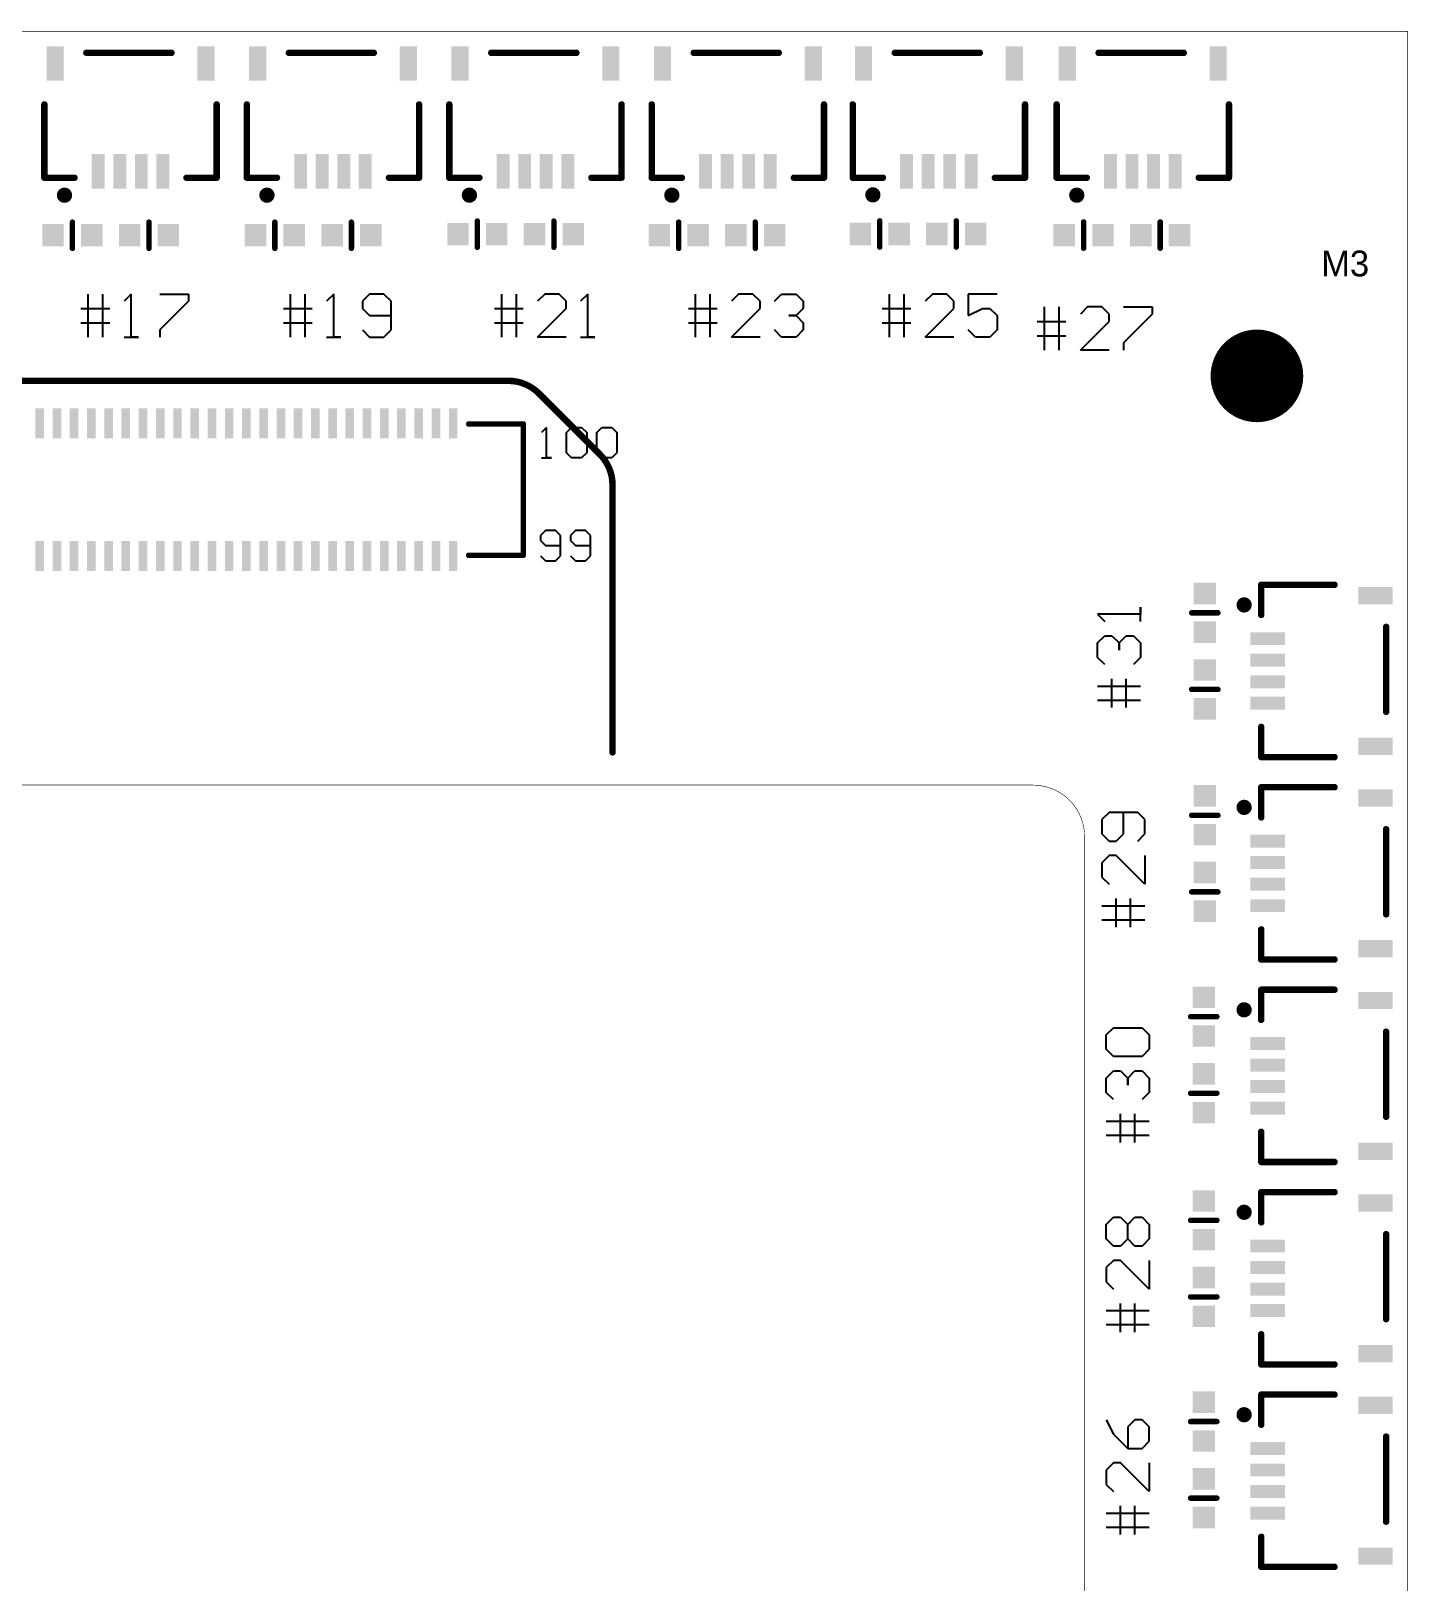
# Model space of a CAD drawing. Extents: x 385 to 449, y 85 to 220.
# Drawn here: x 417.31 to 449.27, y 183.63 to 219.64 of the extents above; entities that cross this region are included whole.
import ezdxf

# ---------------------------------------------------------------- set-up
doc = ezdxf.new("R2010")
doc.units = 0
for name, color, linetype in [('MECHANICAL1', 6, 'CONTINUOUS'), ('PADHOLELAYER', 156, 'CONTINUOUS'), ('TOPOVERLAY', 2, 'CONTINUOUS'), ('TOPPASTE', 8, 'CONTINUOUS')]:
    doc.layers.add(name, color=color, linetype=linetype)

msp = doc.modelspace()

# ---------------------------------------------------------------- linework, layer by layer
at = {"layer": 'MECHANICAL1', "const_width": 0.0127}
for points in [[(385.268, 219.633), (449.268, 219.633)], [(449.268, 151.633), (449.268, 219.633)], [(393.968, 202.133), (440.568, 202.133)], [(441.768, 151.633), (441.768, 200.933)]]:
    msp.add_lwpolyline(points, dxfattribs=at)
at = {"layer": 'MECHANICAL1'}
for points, const_width in [([(449.265, 219.633, 1), (449.271, 219.633, 1)], 0.00635), ([(449.265, 219.633, 1), (449.271, 219.633, 1)], 0.00635), ([(440.565, 202.133, 1), (440.571, 202.133, 1)], 0.00635), ([(440.565, 202.133, 1), (440.571, 202.133, 1)], 0.0065), ([(441.765, 200.933, 1), (441.771, 200.933, 1)], 0.00635), ([(441.765, 200.933, 1), (441.771, 200.933, 1)], 0.0065)]:
    msp.add_lwpolyline(points, format="xyb", close=True, dxfattribs=dict(at, const_width=const_width))
at = {"layer": 'MECHANICAL1', "const_width": 0.013}
msp.add_lwpolyline([(440.568, 202.133, -0.414214), (441.768, 200.933)], format="xyb", dxfattribs=at)
at = {"layer": 'PADHOLELAYER', "const_width": 1.075}
msp.add_lwpolyline([(445.23, 211.633, 1), (446.305, 211.633, 1)], format="xyb", close=True, dxfattribs=at)
at = {"layer": 'TOPOVERLAY'}
for p, q in [((418.634, 212.533), (418.634, 213.533)), ((418.968, 213.533), (418.968, 212.533)), ((419.634, 213.533), (419.468, 213.366)), ((419.634, 212.533), (419.634, 213.533)), ((420.301, 213.533), (420.967, 213.533)), ((420.967, 213.533), (420.967, 213.366)), ((423.334, 212.533), (423.334, 213.533)), ((423.668, 213.533), (423.668, 212.533)), ((424.334, 213.533), (424.168, 213.366)), ((424.334, 212.533), (424.334, 213.533)), ((425.167, 213.533), (425.001, 213.366)), ((425.5, 213.533), (425.167, 213.533)), ((425.667, 213.366), (425.5, 213.533)), ((428.234, 212.533), (428.234, 213.533)), ((428.568, 213.533), (428.568, 212.533)), ((429.234, 213.533), (429.068, 213.366)), ((429.567, 213.533), (429.234, 213.533)), ((429.734, 213.366), (429.567, 213.533)), ((430.234, 213.533), (430.067, 213.366)), ((430.234, 212.533), (430.234, 213.533)), ((432.734, 212.533), (432.734, 213.533)), ((433.068, 213.533), (433.068, 212.533)), ((433.734, 213.533), (433.568, 213.366)), ((434.067, 213.533), (433.734, 213.533)), ((434.234, 213.366), (434.067, 213.533)), ((434.567, 213.366), (434.734, 213.533)), ((434.734, 213.533), (435.067, 213.533)), ((435.067, 213.533), (435.234, 213.366)), ((437.234, 212.533), (437.234, 213.533)), ((437.568, 213.533), (437.568, 212.533)), ((438.234, 213.533), (438.068, 213.366)), ((438.567, 213.533), (438.234, 213.533)), ((438.734, 213.366), (438.567, 213.533)), ((439.734, 213.533), (439.067, 213.533)), ((439.067, 213.533), (439.067, 213.033)), ((418.468, 213.199), (418.968, 213.199)), ((418.968, 213.199), (419.134, 213.199)), ((420.967, 213.366), (420.301, 212.699)), ((423.168, 213.199), (423.668, 213.199)), ((423.668, 213.199), (423.834, 213.199)), ((425.001, 213.366), (425.001, 213.199)), ((425.001, 213.199), (425.167, 213.033)), ((425.667, 212.699), (425.667, 213.366)), ((428.068, 213.199), (428.568, 213.199)), ((428.568, 213.199), (428.734, 213.199)), ((429.068, 212.533), (429.734, 213.199)), ((429.734, 213.199), (429.734, 213.366)), ((432.568, 213.199), (433.068, 213.199)), ((433.068, 213.199), (433.234, 213.199)), ((433.568, 212.533), (434.234, 213.199)), ((434.234, 213.199), (434.234, 213.366)), ((435.234, 213.199), (435.067, 213.033)), ((435.234, 213.366), (435.234, 213.199)), ((437.068, 213.199), (437.568, 213.199)), ((437.568, 213.199), (437.734, 213.199)), ((438.068, 212.533), (438.734, 213.199)), ((438.734, 213.199), (438.734, 213.366)), ((439.067, 213.033), (439.4, 213.199)), ((439.4, 213.199), (439.567, 213.199)), ((439.567, 213.199), (439.734, 213.033)), ((440.834, 212.233), (440.834, 213.233)), ((441.168, 213.233), (441.168, 212.233)), ((441.834, 213.233), (441.668, 213.066)), ((442.167, 213.233), (441.834, 213.233)), ((442.334, 213.066), (442.167, 213.233)), ((442.667, 213.233), (443.334, 213.233)), ((443.334, 213.233), (443.334, 213.066)), ((418.468, 212.866), (419.134, 212.866)), ((423.168, 212.866), (423.834, 212.866)), ((425.167, 213.033), (425.667, 213.033)), ((428.068, 212.866), (428.734, 212.866)), ((432.568, 212.866), (433.234, 212.866)), ((435.067, 213.033), (434.9, 213.033)), ((434.9, 213.033), (435.067, 213.033)), ((435.067, 213.033), (435.234, 212.866)), ((435.234, 212.866), (435.234, 212.699)), ((437.068, 212.866), (437.734, 212.866)), ((439.734, 213.033), (439.734, 212.699)), ((440.668, 212.899), (441.168, 212.899)), ((441.168, 212.899), (441.334, 212.899)), ((441.668, 212.233), (442.334, 212.899)), ((442.334, 212.899), (442.334, 213.066)), ((443.334, 213.066), (442.667, 212.399)), ((419.468, 212.533), (419.801, 212.533)), ((419.801, 212.533), (419.634, 212.533)), ((420.301, 212.699), (420.301, 212.533)), ((424.168, 212.533), (424.501, 212.533)), ((424.501, 212.533), (424.334, 212.533)), ((425.001, 212.699), (425.167, 212.533)), ((425.167, 212.533), (425.5, 212.533)), ((425.5, 212.533), (425.667, 212.699)), ((429.734, 212.533), (429.068, 212.533)), ((430.067, 212.533), (430.4, 212.533)), ((430.4, 212.533), (430.234, 212.533)), ((434.234, 212.533), (433.568, 212.533)), ((434.734, 212.533), (434.567, 212.699)), ((435.067, 212.533), (434.734, 212.533)), ((435.234, 212.699), (435.067, 212.533)), ((438.734, 212.533), (438.068, 212.533)), ((439.234, 212.533), (439.067, 212.699)), ((439.567, 212.533), (439.234, 212.533)), ((439.734, 212.699), (439.567, 212.533)), ((440.668, 212.566), (441.334, 212.566)), ((442.334, 212.233), (441.668, 212.233)), ((442.667, 212.399), (442.667, 212.233)), ((429.274, 210.431), (429.158, 210.315)), ((429.274, 209.732), (429.274, 210.431)), ((429.741, 210.315), (429.858, 210.431)), ((429.741, 209.848), (429.741, 210.315)), ((429.858, 210.431), (430.091, 210.431)), ((430.091, 210.431), (430.208, 210.315)), ((430.208, 210.315), (430.208, 209.848)), ((430.441, 210.315), (430.557, 210.431)), ((430.441, 209.848), (430.441, 210.315)), ((430.557, 210.431), (430.791, 210.431)), ((430.791, 210.431), (430.907, 210.315)), ((430.907, 210.315), (430.907, 209.848)), ((429.158, 209.732), (429.391, 209.732)), ((429.391, 209.732), (429.274, 209.732)), ((429.858, 209.732), (429.741, 209.848)), ((430.091, 209.732), (429.858, 209.732)), ((430.208, 209.848), (430.091, 209.732)), ((430.557, 209.732), (430.441, 209.848)), ((430.791, 209.732), (430.557, 209.732)), ((430.907, 209.848), (430.791, 209.732)), ((429.249, 208.043), (429.133, 207.926)), ((429.133, 207.926), (429.133, 207.809)), ((429.133, 207.809), (429.249, 207.693)), ((429.483, 208.043), (429.249, 208.043)), ((429.599, 207.926), (429.483, 208.043)), ((429.599, 207.459), (429.599, 207.926)), ((429.949, 208.043), (429.833, 207.926)), ((429.833, 207.926), (429.833, 207.809)), ((429.833, 207.809), (429.949, 207.693)), ((430.183, 208.043), (429.949, 208.043)), ((430.299, 207.926), (430.183, 208.043)), ((430.299, 207.459), (430.299, 207.926)), ((429.133, 207.459), (429.249, 207.343)), ((429.249, 207.693), (429.599, 207.693)), ((429.483, 207.343), (429.599, 207.459)), ((429.833, 207.459), (429.949, 207.343)), ((429.949, 207.693), (430.299, 207.693)), ((430.183, 207.343), (430.299, 207.459)), ((429.249, 207.343), (429.483, 207.343)), ((429.949, 207.343), (430.183, 207.343)), ((443.068, 206.099), (442.068, 206.099)), ((442.068, 206.099), (442.235, 205.932)), ((443.068, 205.932), (443.068, 206.265)), ((443.068, 206.265), (443.068, 206.099)), ((442.068, 205.432), (442.235, 205.599)), ((442.235, 205.599), (442.401, 205.599)), ((442.401, 205.599), (442.568, 205.432)), ((442.568, 205.432), (442.735, 205.599)), ((442.735, 205.599), (442.901, 205.599)), ((442.901, 205.599), (443.068, 205.432)), ((442.068, 205.099), (442.068, 205.432)), ((442.568, 205.432), (442.568, 205.266)), ((442.568, 205.266), (442.568, 205.432)), ((443.068, 205.432), (443.068, 205.099)), ((442.235, 204.933), (442.068, 205.099)), ((443.068, 205.099), (442.901, 204.933)), ((442.401, 204.433), (442.401, 204.599)), ((442.735, 203.933), (442.735, 204.599)), ((442.068, 204.433), (443.068, 204.433)), ((442.401, 203.933), (442.401, 204.433)), ((443.068, 204.099), (442.068, 204.099)), ((442.335, 201.499), (442.168, 201.332)), ((442.168, 201.332), (442.168, 200.999)), ((443.001, 201.499), (442.335, 201.499)), ((442.668, 200.999), (442.668, 201.499)), ((443.168, 201.332), (443.001, 201.499)), ((443.168, 200.999), (443.168, 201.332)), ((442.168, 200.999), (442.335, 200.832)), ((442.501, 200.832), (442.668, 200.999)), ((443.001, 200.832), (443.168, 200.999)), ((442.335, 200.832), (442.501, 200.832)), ((442.335, 200.499), (442.168, 200.332)), ((442.168, 200.332), (442.168, 199.999)), ((442.501, 200.499), (442.335, 200.499)), ((443.168, 199.833), (442.501, 200.499)), ((443.168, 200.499), (443.168, 199.833)), ((442.168, 199.999), (442.335, 199.833)), ((442.501, 199.333), (442.501, 199.499)), ((442.835, 198.833), (442.835, 199.499)), ((442.168, 199.333), (443.168, 199.333)), ((442.501, 198.833), (442.501, 199.333)), ((443.168, 198.999), (442.168, 198.999)), ((442.268, 196.332), (442.435, 196.499)), ((442.268, 195.999), (442.268, 196.332)), ((442.435, 196.499), (443.101, 196.499)), ((443.101, 196.499), (443.268, 196.332)), ((443.268, 196.332), (443.268, 195.999)), ((442.435, 195.832), (442.268, 195.999)), ((443.268, 195.999), (443.101, 195.832)), ((443.101, 195.832), (442.435, 195.832)), ((442.268, 195.332), (442.435, 195.499)), ((442.268, 194.999), (442.268, 195.332)), ((442.435, 195.499), (442.601, 195.499)), ((442.601, 195.499), (442.768, 195.332)), ((442.768, 195.332), (442.935, 195.499)), ((442.768, 195.332), (442.768, 195.166)), ((442.768, 195.166), (442.768, 195.332)), ((442.935, 195.499), (443.101, 195.499)), ((443.101, 195.499), (443.268, 195.332)), ((443.268, 195.332), (443.268, 194.999)), ((442.435, 194.833), (442.268, 194.999)), ((443.268, 194.999), (443.101, 194.833)), ((442.601, 194.333), (442.601, 194.499)), ((442.935, 193.833), (442.935, 194.499)), ((442.268, 194.333), (443.268, 194.333)), ((442.601, 193.833), (442.601, 194.333)), ((443.268, 193.999), (442.268, 193.999)), ((442.268, 191.932), (442.435, 192.099)), ((442.268, 191.599), (442.268, 191.932)), ((442.435, 192.099), (442.601, 192.099)), ((442.601, 192.099), (442.768, 191.932)), ((442.768, 191.932), (442.935, 192.099)), ((442.768, 191.599), (442.768, 191.932)), ((442.935, 192.099), (443.101, 192.099)), ((443.101, 192.099), (443.268, 191.932)), ((443.268, 191.932), (443.268, 191.599)), ((442.435, 191.432), (442.268, 191.599)), ((442.768, 191.599), (442.601, 191.432)), ((442.935, 191.432), (442.768, 191.599)), ((443.268, 191.599), (443.101, 191.432)), ((442.601, 191.432), (442.435, 191.432)), ((443.101, 191.432), (442.935, 191.432)), ((442.435, 191.099), (442.268, 190.932)), ((442.268, 190.932), (442.268, 190.599)), ((442.601, 191.099), (442.435, 191.099)), ((443.268, 190.433), (442.601, 191.099)), ((443.268, 191.099), (443.268, 190.433)), ((442.268, 190.599), (442.435, 190.433)), ((442.268, 189.933), (443.268, 189.933)), ((442.601, 189.933), (442.601, 190.099)), ((442.601, 189.433), (442.601, 189.933)), ((442.935, 189.433), (442.935, 190.099)), ((443.268, 189.599), (442.268, 189.599)), ((442.268, 187.399), (442.435, 187.065)), ((442.935, 187.399), (442.768, 187.232)), ((443.101, 187.399), (442.935, 187.399)), ((443.268, 187.232), (443.101, 187.399)), ((442.435, 187.065), (442.768, 186.732)), ((442.768, 187.232), (442.768, 186.732)), ((443.101, 186.732), (443.268, 186.899)), ((443.268, 186.899), (443.268, 187.232)), ((442.768, 186.732), (443.101, 186.732)), ((442.435, 186.399), (442.268, 186.232)), ((442.268, 186.232), (442.268, 185.899)), ((442.601, 186.399), (442.435, 186.399)), ((443.268, 185.733), (442.601, 186.399)), ((443.268, 186.399), (443.268, 185.733)), ((442.268, 185.899), (442.435, 185.733)), ((442.268, 185.233), (443.268, 185.233)), ((442.601, 185.233), (442.601, 185.399)), ((442.601, 184.733), (442.601, 185.233)), ((442.935, 184.733), (442.935, 185.399)), ((443.268, 184.899), (442.268, 184.899))]:
    msp.add_line(p, q, dxfattribs=at)
for points, const_width in [([(418.593, 219.133), (418.596, 219.133)], 0.15), ([(418.593, 219.133), (419.618, 219.133)], 0.15), ([(419.618, 219.133), (420.1, 219.133)], 0.15), ([(420.1, 219.133), (420.568, 219.133)], 0.15), ([(423.293, 219.133), (423.296, 219.133)], 0.15), ([(423.293, 219.133), (424.318, 219.133)], 0.15), ([(424.318, 219.133), (424.8, 219.133)], 0.15), ([(424.8, 219.133), (425.268, 219.133)], 0.15), ([(427.993, 219.133), (427.996, 219.133)], 0.15), ([(427.993, 219.133), (429.018, 219.133)], 0.15), ([(429.018, 219.133), (429.5, 219.133)], 0.15), ([(429.5, 219.133), (429.968, 219.133)], 0.15), ([(432.693, 219.133), (432.696, 219.133)], 0.15), ([(432.693, 219.133), (433.718, 219.133)], 0.15), ([(433.718, 219.133), (434.2, 219.133)], 0.15), ([(434.2, 219.133), (434.668, 219.133)], 0.15), ([(437.359, 219.133), (437.362, 219.133)], 0.15), ([(437.359, 219.133), (438.384, 219.133)], 0.15), ([(438.384, 219.133), (438.866, 219.133)], 0.15), ([(438.866, 219.133), (439.334, 219.133)], 0.15), ([(442.093, 219.133), (442.096, 219.133)], 0.15), ([(442.093, 219.133), (443.118, 219.133)], 0.15), ([(443.118, 219.133), (443.6, 219.133)], 0.15), ([(443.6, 219.133), (444.068, 219.133)], 0.15), ([(417.618, 217.935), (417.618, 216.233)], 0.15), ([(421.618, 216.233), (421.618, 217.935)], 0.15), ([(422.318, 217.935), (422.318, 216.233)], 0.15), ([(426.318, 216.233), (426.318, 217.935)], 0.15), ([(427.018, 217.935), (427.018, 216.233)], 0.15), ([(431.018, 216.233), (431.018, 217.935)], 0.15), ([(431.718, 217.935), (431.718, 216.233)], 0.15), ([(435.718, 216.233), (435.718, 217.935)], 0.15), ([(436.384, 217.935), (436.384, 216.233)], 0.15), ([(440.384, 216.233), (440.384, 217.935)], 0.15), ([(441.118, 217.935), (441.118, 216.233)], 0.15), ([(445.118, 216.233), (445.118, 217.935)], 0.15), ([(417.618, 216.233), (418.318, 216.233)], 0.15), ([(420.918, 216.233), (421.618, 216.233)], 0.15), ([(422.318, 216.233), (423.018, 216.233)], 0.15), ([(425.618, 216.233), (426.318, 216.233)], 0.15), ([(427.018, 216.233), (427.718, 216.233)], 0.15), ([(430.318, 216.233), (431.018, 216.233)], 0.15), ([(431.718, 216.233), (432.418, 216.233)], 0.15), ([(435.018, 216.233), (435.718, 216.233)], 0.15), ([(436.384, 216.233), (437.084, 216.233)], 0.15), ([(439.684, 216.233), (440.384, 216.233)], 0.15), ([(441.118, 216.233), (441.818, 216.233)], 0.15), ([(444.418, 216.233), (445.118, 216.233)], 0.15), ([(418.269, 214.593), (418.269, 215.202)], 0.127), ([(420.047, 214.593), (420.047, 215.202)], 0.127), ([(422.969, 214.593), (422.969, 215.202)], 0.127), ([(424.747, 214.593), (424.747, 215.202)], 0.127), ([(427.669, 214.618), (427.669, 215.227)], 0.127), ([(429.447, 214.618), (429.447, 215.227)], 0.127), ([(432.344, 214.593), (432.344, 215.202)], 0.127), ([(434.122, 214.593), (434.122, 215.202)], 0.127), ([(437.01, 214.622), (437.01, 215.232)], 0.127), ([(438.788, 214.622), (438.788, 215.232)], 0.127), ([(441.744, 214.597), (441.744, 215.207)], 0.127), ([(443.522, 214.597), (443.522, 215.207)], 0.127), ([(405.807, 211.518), (428.393, 211.518)], 0.15), ([(429.1, 211.225), (430.514, 209.811)], 0.15), ([(427.468, 210.517), (428.738, 210.517)], 0.127), ([(428.738, 207.469), (428.738, 210.517)], 0.127), ([(430.808, 202.893), (430.808, 209.093)], 0.15), ([(427.468, 207.469), (428.738, 207.469)], 0.127), ([(445.868, 206.783), (447.57, 206.783)], 0.15), ([(445.868, 206.083), (445.868, 206.783)], 0.15), ([(444.253, 206.132), (444.862, 206.132)], 0.127), ([(448.768, 205.805), (448.768, 205.808)], 0.15), ([(448.768, 204.783), (448.768, 205.808)], 0.15), ([(448.768, 204.301), (448.768, 204.783)], 0.15), ([(444.253, 204.354), (444.862, 204.354)], 0.127), ([(448.768, 203.833), (448.768, 204.301)], 0.15), ([(445.868, 202.783), (445.868, 203.483)], 0.15), ([(445.868, 202.783), (447.57, 202.783)], 0.15), ([(445.868, 202.083), (447.57, 202.083)], 0.15), ([(445.868, 201.383), (445.868, 202.083)], 0.15), ([(444.253, 201.432), (444.862, 201.432)], 0.127), ([(448.768, 201.105), (448.768, 201.108)], 0.15), ([(448.768, 200.083), (448.768, 201.108)], 0.15), ([(448.768, 199.601), (448.768, 200.083)], 0.15), ([(444.253, 199.654), (444.862, 199.654)], 0.127), ([(448.768, 199.133), (448.768, 199.601)], 0.15), ([(445.868, 198.083), (445.868, 198.783)], 0.15), ([(445.868, 198.083), (447.57, 198.083)], 0.15), ([(445.868, 197.383), (447.57, 197.383)], 0.15), ([(445.868, 196.683), (445.868, 197.383)], 0.15), ([(444.228, 196.757), (444.837, 196.757)], 0.127), ([(448.768, 196.405), (448.768, 196.408)], 0.15), ([(448.768, 195.383), (448.768, 196.408)], 0.15), ([(448.768, 194.901), (448.768, 195.383)], 0.15), ([(444.228, 194.979), (444.837, 194.979)], 0.127), ([(448.768, 194.433), (448.768, 194.901)], 0.15), ([(445.868, 193.383), (445.868, 194.083)], 0.15), ([(445.868, 193.383), (447.57, 193.383)], 0.15), ([(445.868, 192.683), (447.57, 192.683)], 0.15), ([(445.868, 191.983), (445.868, 192.683)], 0.15), ([(444.228, 192.029), (444.837, 192.029)], 0.127), ([(448.768, 191.705), (448.768, 191.708)], 0.15), ([(448.768, 190.683), (448.768, 191.708)], 0.15), ([(448.768, 190.201), (448.768, 190.683)], 0.15), ([(444.228, 190.251), (444.837, 190.251)], 0.127), ([(448.768, 189.733), (448.768, 190.201)], 0.15), ([(445.868, 188.683), (445.868, 189.383)], 0.15), ([(445.868, 188.683), (447.57, 188.683)], 0.15), ([(445.868, 187.983), (447.57, 187.983)], 0.15), ([(445.868, 187.283), (445.868, 187.983)], 0.15), ([(444.228, 187.357), (444.837, 187.357)], 0.127), ([(448.768, 187.005), (448.768, 187.008)], 0.15), ([(448.768, 185.983), (448.768, 187.008)], 0.15), ([(448.768, 185.501), (448.768, 185.983)], 0.15), ([(444.228, 185.579), (444.837, 185.579)], 0.127), ([(448.768, 185.033), (448.768, 185.501)], 0.15), ([(445.868, 183.983), (445.868, 184.683)], 0.15), ([(445.868, 183.983), (447.57, 183.983)], 0.15)]:
    msp.add_lwpolyline(points, dxfattribs=dict(at, const_width=const_width))
for points, const_width in [([(418.555, 219.133, 1), (418.63, 219.133, 1)], 0.075), ([(418.555, 219.133, 1), (418.63, 219.133, 1)], 0.075), ([(418.558, 219.133, 1), (418.633, 219.133, 1)], 0.075), ([(419.58, 219.133, 1), (419.655, 219.133, 1)], 0.075), ([(419.58, 219.133, 1), (419.655, 219.133, 1)], 0.075), ([(420.062, 219.133, 1), (420.137, 219.133, 1)], 0.075), ([(420.062, 219.133, 1), (420.137, 219.133, 1)], 0.075), ([(420.53, 219.133, 1), (420.605, 219.133, 1)], 0.075), ([(423.255, 219.133, 1), (423.33, 219.133, 1)], 0.075), ([(423.255, 219.133, 1), (423.33, 219.133, 1)], 0.075), ([(423.258, 219.133, 1), (423.333, 219.133, 1)], 0.075), ([(424.28, 219.133, 1), (424.355, 219.133, 1)], 0.075), ([(424.28, 219.133, 1), (424.355, 219.133, 1)], 0.075), ([(424.762, 219.133, 1), (424.837, 219.133, 1)], 0.075), ([(424.762, 219.133, 1), (424.837, 219.133, 1)], 0.075), ([(425.23, 219.133, 1), (425.305, 219.133, 1)], 0.075), ([(427.955, 219.133, 1), (428.03, 219.133, 1)], 0.075), ([(427.955, 219.133, 1), (428.03, 219.133, 1)], 0.075), ([(427.958, 219.133, 1), (428.033, 219.133, 1)], 0.075), ([(428.98, 219.133, 1), (429.055, 219.133, 1)], 0.075), ([(428.98, 219.133, 1), (429.055, 219.133, 1)], 0.075), ([(429.462, 219.133, 1), (429.537, 219.133, 1)], 0.075), ([(429.462, 219.133, 1), (429.537, 219.133, 1)], 0.075), ([(429.93, 219.133, 1), (430.005, 219.133, 1)], 0.075), ([(432.655, 219.133, 1), (432.73, 219.133, 1)], 0.075), ([(432.655, 219.133, 1), (432.73, 219.133, 1)], 0.075), ([(432.658, 219.133, 1), (432.733, 219.133, 1)], 0.075), ([(433.68, 219.133, 1), (433.755, 219.133, 1)], 0.075), ([(433.68, 219.133, 1), (433.755, 219.133, 1)], 0.075), ([(434.162, 219.133, 1), (434.237, 219.133, 1)], 0.075), ([(434.162, 219.133, 1), (434.237, 219.133, 1)], 0.075), ([(434.63, 219.133, 1), (434.705, 219.133, 1)], 0.075), ([(437.322, 219.133, 1), (437.397, 219.133, 1)], 0.075), ([(437.322, 219.133, 1), (437.397, 219.133, 1)], 0.075), ([(437.324, 219.133, 1), (437.399, 219.133, 1)], 0.075), ([(438.347, 219.133, 1), (438.422, 219.133, 1)], 0.075), ([(438.347, 219.133, 1), (438.422, 219.133, 1)], 0.075), ([(438.829, 219.133, 1), (438.904, 219.133, 1)], 0.075), ([(438.829, 219.133, 1), (438.904, 219.133, 1)], 0.075), ([(439.297, 219.133, 1), (439.372, 219.133, 1)], 0.075), ([(442.055, 219.133, 1), (442.13, 219.133, 1)], 0.075), ([(442.055, 219.133, 1), (442.13, 219.133, 1)], 0.075), ([(442.058, 219.133, 1), (442.133, 219.133, 1)], 0.075), ([(443.08, 219.133, 1), (443.155, 219.133, 1)], 0.075), ([(443.08, 219.133, 1), (443.155, 219.133, 1)], 0.075), ([(443.562, 219.133, 1), (443.637, 219.133, 1)], 0.075), ([(443.562, 219.133, 1), (443.637, 219.133, 1)], 0.075), ([(444.03, 219.133, 1), (444.105, 219.133, 1)], 0.075), ([(417.58, 217.935, 1), (417.655, 217.935, 1)], 0.075), ([(421.58, 217.935, 1), (421.655, 217.935, 1)], 0.075), ([(422.28, 217.935, 1), (422.355, 217.935, 1)], 0.075), ([(426.28, 217.935, 1), (426.355, 217.935, 1)], 0.075), ([(426.98, 217.935, 1), (427.055, 217.935, 1)], 0.075), ([(430.98, 217.935, 1), (431.055, 217.935, 1)], 0.075), ([(431.68, 217.935, 1), (431.755, 217.935, 1)], 0.075), ([(435.68, 217.935, 1), (435.755, 217.935, 1)], 0.075), ([(436.347, 217.935, 1), (436.422, 217.935, 1)], 0.075), ([(440.347, 217.935, 1), (440.422, 217.935, 1)], 0.075), ([(441.08, 217.935, 1), (441.155, 217.935, 1)], 0.075), ([(445.08, 217.935, 1), (445.155, 217.935, 1)], 0.075), ([(417.58, 216.233, 1), (417.655, 216.233, 1)], 0.075), ([(417.58, 216.233, 1), (417.655, 216.233, 1)], 0.075), ([(418.28, 216.233, 1), (418.355, 216.233, 1)], 0.075), ([(420.88, 216.233, 1), (420.955, 216.233, 1)], 0.075), ([(421.58, 216.233, 1), (421.655, 216.233, 1)], 0.075), ([(421.58, 216.233, 1), (421.655, 216.233, 1)], 0.075), ([(422.28, 216.233, 1), (422.355, 216.233, 1)], 0.075), ([(422.28, 216.233, 1), (422.355, 216.233, 1)], 0.075), ([(422.98, 216.233, 1), (423.055, 216.233, 1)], 0.075), ([(425.58, 216.233, 1), (425.655, 216.233, 1)], 0.075), ([(426.28, 216.233, 1), (426.355, 216.233, 1)], 0.075), ([(426.28, 216.233, 1), (426.355, 216.233, 1)], 0.075), ([(426.98, 216.233, 1), (427.055, 216.233, 1)], 0.075), ([(426.98, 216.233, 1), (427.055, 216.233, 1)], 0.075), ([(427.68, 216.233, 1), (427.755, 216.233, 1)], 0.075), ([(430.28, 216.233, 1), (430.355, 216.233, 1)], 0.075), ([(430.98, 216.233, 1), (431.055, 216.233, 1)], 0.075), ([(430.98, 216.233, 1), (431.055, 216.233, 1)], 0.075), ([(431.68, 216.233, 1), (431.755, 216.233, 1)], 0.075), ([(431.68, 216.233, 1), (431.755, 216.233, 1)], 0.075), ([(432.38, 216.233, 1), (432.455, 216.233, 1)], 0.075), ([(434.98, 216.233, 1), (435.055, 216.233, 1)], 0.075), ([(435.68, 216.233, 1), (435.755, 216.233, 1)], 0.075), ([(435.68, 216.233, 1), (435.755, 216.233, 1)], 0.075), ([(436.347, 216.233, 1), (436.422, 216.233, 1)], 0.075), ([(436.347, 216.233, 1), (436.422, 216.233, 1)], 0.075), ([(437.047, 216.233, 1), (437.122, 216.233, 1)], 0.075), ([(439.647, 216.233, 1), (439.722, 216.233, 1)], 0.075), ([(440.347, 216.233, 1), (440.422, 216.233, 1)], 0.075), ([(440.347, 216.233, 1), (440.422, 216.233, 1)], 0.075), ([(441.08, 216.233, 1), (441.155, 216.233, 1)], 0.075), ([(441.08, 216.233, 1), (441.155, 216.233, 1)], 0.075), ([(441.78, 216.233, 1), (441.855, 216.233, 1)], 0.075), ([(444.38, 216.233, 1), (444.455, 216.233, 1)], 0.075), ([(445.08, 216.233, 1), (445.155, 216.233, 1)], 0.075), ([(445.08, 216.233, 1), (445.155, 216.233, 1)], 0.075), ([(418.126, 215.841, 1), (418.216, 215.841, 1)], 0.09), ([(418.127, 215.829, 1), (418.217, 215.829, 1)], 0.09), ([(422.826, 215.841, 1), (422.916, 215.841, 1)], 0.09), ([(422.827, 215.829, 1), (422.917, 215.829, 1)], 0.09), ([(427.526, 215.841, 1), (427.616, 215.841, 1)], 0.09), ([(427.527, 215.829, 1), (427.617, 215.829, 1)], 0.09), ([(432.226, 215.841, 1), (432.316, 215.841, 1)], 0.09), ([(432.227, 215.829, 1), (432.317, 215.829, 1)], 0.09), ([(436.893, 215.841, 1), (436.983, 215.841, 1)], 0.09), ([(436.893, 215.829, 1), (436.983, 215.829, 1)], 0.09), ([(441.626, 215.841, 1), (441.716, 215.841, 1)], 0.09), ([(441.627, 215.829, 1), (441.717, 215.829, 1)], 0.09), ([(418.237, 215.202, 1), (418.3, 215.202, 1)], 0.0635), ([(420.015, 215.202, 1), (420.078, 215.202, 1)], 0.0635), ([(422.937, 215.202, 1), (423, 215.202, 1)], 0.0635), ([(424.715, 215.202, 1), (424.778, 215.202, 1)], 0.0635), ([(427.637, 215.227, 1), (427.7, 215.227, 1)], 0.0635), ([(429.415, 215.227, 1), (429.478, 215.227, 1)], 0.0635), ([(432.312, 215.202, 1), (432.375, 215.202, 1)], 0.0635), ([(434.09, 215.202, 1), (434.153, 215.202, 1)], 0.0635), ([(436.979, 215.232, 1), (437.042, 215.232, 1)], 0.0635), ([(438.757, 215.232, 1), (438.82, 215.232, 1)], 0.0635), ([(441.712, 215.207, 1), (441.776, 215.207, 1)], 0.0635), ([(443.49, 215.207, 1), (443.554, 215.207, 1)], 0.0635), ([(418.237, 214.593, 1), (418.3, 214.593, 1)], 0.0635), ([(420.015, 214.593, 1), (420.078, 214.593, 1)], 0.0635), ([(422.937, 214.593, 1), (423, 214.593, 1)], 0.0635), ([(424.715, 214.593, 1), (424.778, 214.593, 1)], 0.0635), ([(427.637, 214.618, 1), (427.7, 214.618, 1)], 0.0635), ([(429.415, 214.618, 1), (429.478, 214.618, 1)], 0.0635), ([(432.312, 214.593, 1), (432.375, 214.593, 1)], 0.0635), ([(434.09, 214.593, 1), (434.153, 214.593, 1)], 0.0635), ([(436.979, 214.622, 1), (437.042, 214.622, 1)], 0.0635), ([(438.757, 214.622, 1), (438.82, 214.622, 1)], 0.0635), ([(441.712, 214.597, 1), (441.776, 214.597, 1)], 0.0635), ([(443.49, 214.597, 1), (443.554, 214.597, 1)], 0.0635), ([(428.356, 211.518, 1), (428.431, 211.518, 1)], 0.075), ([(428.356, 211.518, 1), (428.431, 211.518, 1)], 0.075), ([(429.063, 211.225, 1), (429.138, 211.225, 1)], 0.075), ([(429.063, 211.225, 1), (429.138, 211.225, 1)], 0.075), ([(427.436, 210.517, 1), (427.5, 210.517, 1)], 0.0635), ([(428.706, 210.517, 1), (428.77, 210.517, 1)], 0.0635), ([(428.706, 210.517, 1), (428.77, 210.517, 1)], 0.0635), ([(430.477, 209.811, 1), (430.552, 209.811, 1)], 0.075), ([(430.477, 209.811, 1), (430.552, 209.811, 1)], 0.075), ([(430.77, 209.104, 1), (430.845, 209.104, 1)], 0.075), ([(430.77, 209.093, 1), (430.845, 209.093, 1)], 0.075), ([(427.436, 207.469, 1), (427.5, 207.469, 1)], 0.0635), ([(428.706, 207.469, 1), (428.77, 207.469, 1)], 0.0635), ([(428.706, 207.469, 1), (428.77, 207.469, 1)], 0.0635), ([(445.83, 206.783, 1), (445.905, 206.783, 1)], 0.075), ([(445.83, 206.783, 1), (445.905, 206.783, 1)], 0.075), ([(447.533, 206.783, 1), (447.608, 206.783, 1)], 0.075), ([(445.419, 206.229, 1), (445.509, 206.229, 1)], 0.09), ([(445.431, 206.229, 1), (445.521, 206.229, 1)], 0.09), ([(444.221, 206.132, 1), (444.284, 206.132, 1)], 0.0635), ([(444.83, 206.132, 1), (444.894, 206.132, 1)], 0.0635), ([(445.83, 206.083, 1), (445.905, 206.083, 1)], 0.075), ([(448.73, 205.808, 1), (448.805, 205.808, 1)], 0.075), ([(448.73, 205.808, 1), (448.805, 205.808, 1)], 0.075), ([(448.73, 205.805, 1), (448.805, 205.805, 1)], 0.075), ([(448.73, 204.783, 1), (448.805, 204.783, 1)], 0.075), ([(448.73, 204.783, 1), (448.805, 204.783, 1)], 0.075), ([(444.221, 204.354, 1), (444.284, 204.354, 1)], 0.0635), ([(444.83, 204.354, 1), (444.894, 204.354, 1)], 0.0635), ([(448.73, 204.301, 1), (448.805, 204.301, 1)], 0.075), ([(448.73, 204.301, 1), (448.805, 204.301, 1)], 0.075), ([(448.73, 203.833, 1), (448.805, 203.833, 1)], 0.075), ([(445.83, 203.483, 1), (445.905, 203.483, 1)], 0.075), ([(430.77, 202.893, 1), (430.845, 202.893, 1)], 0.075), ([(445.83, 202.783, 1), (445.905, 202.783, 1)], 0.075), ([(445.83, 202.783, 1), (445.905, 202.783, 1)], 0.075), ([(447.532, 202.783, 1), (447.607, 202.783, 1)], 0.075), ([(445.83, 202.083, 1), (445.905, 202.083, 1)], 0.075), ([(445.83, 202.083, 1), (445.905, 202.083, 1)], 0.075), ([(447.533, 202.083, 1), (447.608, 202.083, 1)], 0.075), ([(444.221, 201.432, 1), (444.284, 201.432, 1)], 0.0635), ([(444.83, 201.432, 1), (444.894, 201.432, 1)], 0.0635), ([(445.419, 201.529, 1), (445.509, 201.529, 1)], 0.09), ([(445.431, 201.529, 1), (445.521, 201.529, 1)], 0.09), ([(445.83, 201.383, 1), (445.905, 201.383, 1)], 0.075), ([(448.73, 201.108, 1), (448.805, 201.108, 1)], 0.075), ([(448.73, 201.108, 1), (448.805, 201.108, 1)], 0.075), ([(448.73, 201.105, 1), (448.805, 201.105, 1)], 0.075), ([(448.73, 200.083, 1), (448.805, 200.083, 1)], 0.075), ([(448.73, 200.083, 1), (448.805, 200.083, 1)], 0.075), ([(444.221, 199.654, 1), (444.284, 199.654, 1)], 0.0635), ([(444.83, 199.654, 1), (444.894, 199.654, 1)], 0.0635), ([(448.73, 199.601, 1), (448.805, 199.601, 1)], 0.075), ([(448.73, 199.601, 1), (448.805, 199.601, 1)], 0.075), ([(448.73, 199.133, 1), (448.805, 199.133, 1)], 0.075), ([(445.83, 198.783, 1), (445.905, 198.783, 1)], 0.075), ([(445.83, 198.083, 1), (445.905, 198.083, 1)], 0.075), ([(445.83, 198.083, 1), (445.905, 198.083, 1)], 0.075), ([(447.532, 198.083, 1), (447.607, 198.083, 1)], 0.075), ([(445.83, 197.383, 1), (445.905, 197.383, 1)], 0.075), ([(445.83, 197.383, 1), (445.905, 197.383, 1)], 0.075), ([(447.533, 197.383, 1), (447.608, 197.383, 1)], 0.075), ([(444.196, 196.757, 1), (444.259, 196.757, 1)], 0.0635), ([(444.805, 196.757, 1), (444.869, 196.757, 1)], 0.0635), ([(445.419, 196.829, 1), (445.509, 196.829, 1)], 0.09), ([(445.431, 196.829, 1), (445.521, 196.829, 1)], 0.09), ([(445.83, 196.683, 1), (445.905, 196.683, 1)], 0.075), ([(448.73, 196.408, 1), (448.805, 196.408, 1)], 0.075), ([(448.73, 196.408, 1), (448.805, 196.408, 1)], 0.075), ([(448.73, 196.405, 1), (448.805, 196.405, 1)], 0.075), ([(448.73, 195.383, 1), (448.805, 195.383, 1)], 0.075), ([(448.73, 195.383, 1), (448.805, 195.383, 1)], 0.075), ([(444.196, 194.979, 1), (444.259, 194.979, 1)], 0.0635), ([(444.805, 194.979, 1), (444.869, 194.979, 1)], 0.0635), ([(448.73, 194.901, 1), (448.805, 194.901, 1)], 0.075), ([(448.73, 194.901, 1), (448.805, 194.901, 1)], 0.075), ([(448.73, 194.433, 1), (448.805, 194.433, 1)], 0.075), ([(445.83, 194.083, 1), (445.905, 194.083, 1)], 0.075), ([(445.83, 193.383, 1), (445.905, 193.383, 1)], 0.075), ([(445.83, 193.383, 1), (445.905, 193.383, 1)], 0.075), ([(447.532, 193.383, 1), (447.607, 193.383, 1)], 0.075), ([(445.83, 192.683, 1), (445.905, 192.683, 1)], 0.075), ([(445.83, 192.683, 1), (445.905, 192.683, 1)], 0.075), ([(447.533, 192.683, 1), (447.608, 192.683, 1)], 0.075), ([(444.196, 192.029, 1), (444.259, 192.029, 1)], 0.0635), ([(444.805, 192.029, 1), (444.869, 192.029, 1)], 0.0635), ([(445.419, 192.129, 1), (445.509, 192.129, 1)], 0.09), ([(445.431, 192.129, 1), (445.521, 192.129, 1)], 0.09), ([(445.83, 191.983, 1), (445.905, 191.983, 1)], 0.075), ([(448.73, 191.708, 1), (448.805, 191.708, 1)], 0.075), ([(448.73, 191.708, 1), (448.805, 191.708, 1)], 0.075), ([(448.73, 191.705, 1), (448.805, 191.705, 1)], 0.075), ([(448.73, 190.683, 1), (448.805, 190.683, 1)], 0.075), ([(448.73, 190.683, 1), (448.805, 190.683, 1)], 0.075), ([(444.196, 190.251, 1), (444.259, 190.251, 1)], 0.0635), ([(444.805, 190.251, 1), (444.869, 190.251, 1)], 0.0635), ([(448.73, 190.201, 1), (448.805, 190.201, 1)], 0.075), ([(448.73, 190.201, 1), (448.805, 190.201, 1)], 0.075), ([(448.73, 189.733, 1), (448.805, 189.733, 1)], 0.075), ([(445.83, 189.383, 1), (445.905, 189.383, 1)], 0.075), ([(445.83, 188.683, 1), (445.905, 188.683, 1)], 0.075), ([(445.83, 188.683, 1), (445.905, 188.683, 1)], 0.075), ([(447.532, 188.683, 1), (447.607, 188.683, 1)], 0.075), ([(445.83, 187.983, 1), (445.905, 187.983, 1)], 0.075), ([(445.83, 187.983, 1), (445.905, 187.983, 1)], 0.075), ([(447.533, 187.983, 1), (447.608, 187.983, 1)], 0.075), ([(444.196, 187.357, 1), (444.259, 187.357, 1)], 0.0635), ([(444.805, 187.357, 1), (444.869, 187.357, 1)], 0.0635), ([(445.419, 187.429, 1), (445.509, 187.429, 1)], 0.09), ([(445.431, 187.429, 1), (445.521, 187.429, 1)], 0.09), ([(445.83, 187.283, 1), (445.905, 187.283, 1)], 0.075), ([(448.73, 187.008, 1), (448.805, 187.008, 1)], 0.075), ([(448.73, 187.008, 1), (448.805, 187.008, 1)], 0.075), ([(448.73, 187.005, 1), (448.805, 187.005, 1)], 0.075), ([(448.73, 185.983, 1), (448.805, 185.983, 1)], 0.075), ([(448.73, 185.983, 1), (448.805, 185.983, 1)], 0.075), ([(444.196, 185.579, 1), (444.259, 185.579, 1)], 0.0635), ([(444.805, 185.579, 1), (444.869, 185.579, 1)], 0.0635), ([(448.73, 185.501, 1), (448.805, 185.501, 1)], 0.075), ([(448.73, 185.501, 1), (448.805, 185.501, 1)], 0.075), ([(448.73, 185.033, 1), (448.805, 185.033, 1)], 0.075), ([(445.83, 184.683, 1), (445.905, 184.683, 1)], 0.075), ([(445.83, 183.983, 1), (445.905, 183.983, 1)], 0.075), ([(445.83, 183.983, 1), (445.905, 183.983, 1)], 0.075), ([(447.532, 183.983, 1), (447.607, 183.983, 1)], 0.075)]:
    msp.add_lwpolyline(points, format="xyb", close=True, dxfattribs=dict(at, const_width=const_width))
for points, const_width in [([(418.172, 215.829, -28.866956), (418.171, 215.841)], 0.18), ([(422.872, 215.829, -28.866956), (422.871, 215.841)], 0.18), ([(427.572, 215.829, -28.866956), (427.571, 215.841)], 0.18), ([(432.272, 215.829, -28.866956), (432.271, 215.841)], 0.18), ([(436.938, 215.829, -28.866956), (436.938, 215.841)], 0.18), ([(441.672, 215.829, -28.866956), (441.671, 215.841)], 0.18), ([(428.393, 211.518, -0.198912), (429.1, 211.225)], 0.15), ([(430.514, 209.811, -0.198912), (430.807, 209.104)], 0.15), ([(445.464, 206.229, -28.866956), (445.476, 206.229)], 0.18), ([(445.464, 201.529, -28.866956), (445.476, 201.529)], 0.18), ([(445.464, 196.829, -28.866956), (445.476, 196.829)], 0.18), ([(445.464, 192.129, -28.866956), (445.476, 192.129)], 0.18), ([(445.464, 187.429, -28.866956), (445.476, 187.429)], 0.18)]:
    msp.add_lwpolyline(points, format="xyb", dxfattribs=dict(at, const_width=const_width))
at = {"layer": 'TOPPASTE'}
for points in [[(417.668, 219.283), (417.668, 218.483), (418.068, 219.283), (418.068, 218.483)], [(421.168, 219.283), (421.168, 218.483), (421.568, 219.283), (421.568, 218.483)], [(422.368, 219.283), (422.368, 218.483), (422.768, 219.283), (422.768, 218.483)], [(425.868, 219.283), (425.868, 218.483), (426.268, 219.283), (426.268, 218.483)], [(427.068, 219.283), (427.068, 218.483), (427.468, 219.283), (427.468, 218.483)], [(430.568, 219.283), (430.568, 218.483), (430.968, 219.283), (430.968, 218.483)], [(431.768, 219.283), (431.768, 218.483), (432.168, 219.283), (432.168, 218.483)], [(435.268, 219.283), (435.268, 218.483), (435.668, 219.283), (435.668, 218.483)], [(436.434, 219.283), (436.434, 218.483), (436.834, 219.283), (436.834, 218.483)], [(439.934, 219.283), (439.934, 218.483), (440.334, 219.283), (440.334, 218.483)], [(441.168, 219.283), (441.168, 218.483), (441.568, 219.283), (441.568, 218.483)], [(444.668, 219.283), (444.668, 218.483), (445.068, 219.283), (445.068, 218.483)], [(419.018, 215.983), (419.018, 216.783), (418.718, 215.983), (418.718, 216.783)], [(419.518, 215.983), (419.518, 216.783), (419.218, 215.983), (419.218, 216.783)], [(420.018, 215.983), (420.018, 216.783), (419.718, 215.983), (419.718, 216.783)], [(420.518, 215.983), (420.518, 216.783), (420.218, 215.983), (420.218, 216.783)], [(423.718, 215.983), (423.718, 216.783), (423.418, 215.983), (423.418, 216.783)], [(424.218, 215.983), (424.218, 216.783), (423.918, 215.983), (423.918, 216.783)], [(424.718, 215.983), (424.718, 216.783), (424.418, 215.983), (424.418, 216.783)], [(425.218, 215.983), (425.218, 216.783), (424.918, 215.983), (424.918, 216.783)], [(428.418, 215.983), (428.418, 216.783), (428.118, 215.983), (428.118, 216.783)], [(428.918, 215.983), (428.918, 216.783), (428.618, 215.983), (428.618, 216.783)], [(429.418, 215.983), (429.418, 216.783), (429.118, 215.983), (429.118, 216.783)], [(429.918, 215.983), (429.918, 216.783), (429.618, 215.983), (429.618, 216.783)], [(433.118, 215.983), (433.118, 216.783), (432.818, 215.983), (432.818, 216.783)], [(433.618, 215.983), (433.618, 216.783), (433.318, 215.983), (433.318, 216.783)], [(434.118, 215.983), (434.118, 216.783), (433.818, 215.983), (433.818, 216.783)], [(434.618, 215.983), (434.618, 216.783), (434.318, 215.983), (434.318, 216.783)], [(437.784, 215.983), (437.784, 216.783), (437.484, 215.983), (437.484, 216.783)], [(438.284, 215.983), (438.284, 216.783), (437.984, 215.983), (437.984, 216.783)], [(438.784, 215.983), (438.784, 216.783), (438.484, 215.983), (438.484, 216.783)], [(439.284, 215.983), (439.284, 216.783), (438.984, 215.983), (438.984, 216.783)], [(442.518, 215.983), (442.518, 216.783), (442.218, 215.983), (442.218, 216.783)], [(443.018, 215.983), (443.018, 216.783), (442.718, 215.983), (442.718, 216.783)], [(443.518, 215.983), (443.518, 216.783), (443.218, 215.983), (443.218, 216.783)], [(444.018, 215.983), (444.018, 216.783), (443.718, 215.983), (443.718, 216.783)], [(418.069, 215.157), (417.569, 215.157), (418.069, 214.637), (417.569, 214.637)], [(418.969, 215.157), (418.469, 215.157), (418.969, 214.637), (418.469, 214.637)], [(419.347, 214.637), (419.847, 214.637), (419.347, 215.157), (419.847, 215.157)], [(420.247, 214.637), (420.747, 214.637), (420.247, 215.157), (420.747, 215.157)], [(422.769, 215.157), (422.269, 215.157), (422.769, 214.637), (422.269, 214.637)], [(423.669, 215.157), (423.169, 215.157), (423.669, 214.637), (423.169, 214.637)], [(424.047, 214.637), (424.547, 214.637), (424.047, 215.157), (424.547, 215.157)], [(424.947, 214.637), (425.447, 214.637), (424.947, 215.157), (425.447, 215.157)], [(427.469, 215.182), (426.969, 215.182), (427.469, 214.662), (426.969, 214.662)], [(428.369, 215.182), (427.869, 215.182), (428.369, 214.662), (427.869, 214.662)], [(428.747, 214.662), (429.247, 214.662), (428.747, 215.182), (429.247, 215.182)], [(429.647, 214.662), (430.147, 214.662), (429.647, 215.182), (430.147, 215.182)], [(432.144, 215.157), (431.644, 215.157), (432.144, 214.637), (431.644, 214.637)], [(433.044, 215.157), (432.544, 215.157), (433.044, 214.637), (432.544, 214.637)], [(433.422, 214.637), (433.922, 214.637), (433.422, 215.157), (433.922, 215.157)], [(434.322, 214.637), (434.822, 214.637), (434.322, 215.157), (434.822, 215.157)], [(436.81, 215.187), (436.31, 215.187), (436.81, 214.667), (436.31, 214.667)], [(437.71, 215.187), (437.21, 215.187), (437.71, 214.667), (437.21, 214.667)], [(438.088, 214.667), (438.588, 214.667), (438.088, 215.187), (438.588, 215.187)], [(438.988, 214.667), (439.488, 214.667), (438.988, 215.187), (439.488, 215.187)], [(441.544, 215.162), (441.044, 215.162), (441.544, 214.642), (441.044, 214.642)], [(442.444, 215.162), (441.944, 215.162), (442.444, 214.642), (441.944, 214.642)], [(442.822, 214.642), (443.322, 214.642), (442.822, 215.162), (443.322, 215.162)], [(443.722, 214.642), (444.222, 214.642), (443.722, 215.162), (444.222, 215.162)], [(417.608, 210.883), (417.408, 210.883), (417.608, 210.183), (417.408, 210.183)], [(418.008, 210.883), (417.808, 210.883), (418.008, 210.183), (417.808, 210.183)], [(418.408, 210.883), (418.208, 210.883), (418.408, 210.183), (418.208, 210.183)], [(418.808, 210.883), (418.608, 210.883), (418.808, 210.183), (418.608, 210.183)], [(419.208, 210.883), (419.008, 210.883), (419.208, 210.183), (419.008, 210.183)], [(419.608, 210.883), (419.408, 210.883), (419.608, 210.183), (419.408, 210.183)], [(420.008, 210.883), (419.808, 210.883), (420.008, 210.183), (419.808, 210.183)], [(420.408, 210.883), (420.208, 210.883), (420.408, 210.183), (420.208, 210.183)], [(420.808, 210.883), (420.608, 210.883), (420.808, 210.183), (420.608, 210.183)], [(421.208, 210.883), (421.008, 210.883), (421.208, 210.183), (421.008, 210.183)], [(421.608, 210.883), (421.408, 210.883), (421.608, 210.183), (421.408, 210.183)], [(422.008, 210.883), (421.808, 210.883), (422.008, 210.183), (421.808, 210.183)], [(422.408, 210.883), (422.208, 210.883), (422.408, 210.183), (422.208, 210.183)], [(422.808, 210.883), (422.608, 210.883), (422.808, 210.183), (422.608, 210.183)], [(423.208, 210.883), (423.008, 210.883), (423.208, 210.183), (423.008, 210.183)], [(423.608, 210.883), (423.408, 210.883), (423.608, 210.183), (423.408, 210.183)], [(424.008, 210.883), (423.808, 210.883), (424.008, 210.183), (423.808, 210.183)], [(424.408, 210.883), (424.208, 210.883), (424.408, 210.183), (424.208, 210.183)], [(424.808, 210.883), (424.608, 210.883), (424.808, 210.183), (424.608, 210.183)], [(425.208, 210.883), (425.008, 210.883), (425.208, 210.183), (425.008, 210.183)], [(425.608, 210.883), (425.408, 210.883), (425.608, 210.183), (425.408, 210.183)], [(426.008, 210.883), (425.808, 210.883), (426.008, 210.183), (425.808, 210.183)], [(426.408, 210.883), (426.208, 210.883), (426.408, 210.183), (426.208, 210.183)], [(426.808, 210.883), (426.608, 210.883), (426.808, 210.183), (426.608, 210.183)], [(427.208, 210.883), (427.008, 210.883), (427.208, 210.183), (427.008, 210.183)], [(417.608, 207.803), (417.408, 207.803), (417.608, 207.103), (417.408, 207.103)], [(418.008, 207.803), (417.808, 207.803), (418.008, 207.103), (417.808, 207.103)], [(418.408, 207.803), (418.208, 207.803), (418.408, 207.103), (418.208, 207.103)], [(418.808, 207.803), (418.608, 207.803), (418.808, 207.103), (418.608, 207.103)], [(419.208, 207.803), (419.008, 207.803), (419.208, 207.103), (419.008, 207.103)], [(419.608, 207.803), (419.408, 207.803), (419.608, 207.103), (419.408, 207.103)], [(420.008, 207.803), (419.808, 207.803), (420.008, 207.103), (419.808, 207.103)], [(420.408, 207.803), (420.208, 207.803), (420.408, 207.103), (420.208, 207.103)], [(420.808, 207.803), (420.608, 207.803), (420.808, 207.103), (420.608, 207.103)], [(421.208, 207.803), (421.008, 207.803), (421.208, 207.103), (421.008, 207.103)], [(421.608, 207.803), (421.408, 207.803), (421.608, 207.103), (421.408, 207.103)], [(422.008, 207.803), (421.808, 207.803), (422.008, 207.103), (421.808, 207.103)], [(422.408, 207.803), (422.208, 207.803), (422.408, 207.103), (422.208, 207.103)], [(422.808, 207.803), (422.608, 207.803), (422.808, 207.103), (422.608, 207.103)], [(423.208, 207.803), (423.008, 207.803), (423.208, 207.103), (423.008, 207.103)], [(423.608, 207.803), (423.408, 207.803), (423.608, 207.103), (423.408, 207.103)], [(424.008, 207.803), (423.808, 207.803), (424.008, 207.103), (423.808, 207.103)], [(424.408, 207.803), (424.208, 207.803), (424.408, 207.103), (424.208, 207.103)], [(424.808, 207.803), (424.608, 207.803), (424.808, 207.103), (424.608, 207.103)], [(425.208, 207.803), (425.008, 207.803), (425.208, 207.103), (425.008, 207.103)], [(425.608, 207.803), (425.408, 207.803), (425.608, 207.103), (425.408, 207.103)], [(426.008, 207.803), (425.808, 207.803), (426.008, 207.103), (425.808, 207.103)], [(426.408, 207.803), (426.208, 207.803), (426.408, 207.103), (426.208, 207.103)], [(426.808, 207.803), (426.608, 207.803), (426.808, 207.103), (426.608, 207.103)], [(427.208, 207.803), (427.008, 207.803), (427.208, 207.103), (427.008, 207.103)], [(444.817, 206.332), (444.817, 206.832), (444.297, 206.332), (444.297, 206.832)], [(448.918, 206.733), (448.118, 206.733), (448.918, 206.333), (448.118, 206.333)], [(444.817, 205.432), (444.817, 205.932), (444.297, 205.432), (444.297, 205.932)], [(445.618, 205.383), (446.418, 205.383), (445.618, 205.683), (446.418, 205.683)], [(444.297, 205.054), (444.297, 204.554), (444.817, 205.054), (444.817, 204.554)], [(445.618, 204.883), (446.418, 204.883), (445.618, 205.183), (446.418, 205.183)], [(445.618, 204.383), (446.418, 204.383), (445.618, 204.683), (446.418, 204.683)], [(445.618, 203.883), (446.418, 203.883), (445.618, 204.183), (446.418, 204.183)], [(444.297, 204.154), (444.297, 203.654), (444.817, 204.154), (444.817, 203.654)], [(448.918, 203.233), (448.118, 203.233), (448.918, 202.833), (448.118, 202.833)], [(444.817, 201.632), (444.817, 202.132), (444.297, 201.632), (444.297, 202.132)], [(448.918, 202.033), (448.118, 202.033), (448.918, 201.633), (448.118, 201.633)], [(444.817, 200.732), (444.817, 201.232), (444.297, 200.732), (444.297, 201.232)], [(445.618, 200.683), (446.418, 200.683), (445.618, 200.983), (446.418, 200.983)], [(444.297, 200.354), (444.297, 199.854), (444.817, 200.354), (444.817, 199.854)], [(445.618, 200.183), (446.418, 200.183), (445.618, 200.483), (446.418, 200.483)], [(445.618, 199.683), (446.418, 199.683), (445.618, 199.983), (446.418, 199.983)], [(445.618, 199.183), (446.418, 199.183), (445.618, 199.483), (446.418, 199.483)], [(444.297, 199.454), (444.297, 198.954), (444.817, 199.454), (444.817, 198.954)], [(448.918, 198.533), (448.118, 198.533), (448.918, 198.133), (448.118, 198.133)], [(444.792, 196.957), (444.792, 197.457), (444.272, 196.957), (444.272, 197.457)], [(448.918, 197.333), (448.118, 197.333), (448.918, 196.933), (448.118, 196.933)], [(444.792, 196.057), (444.792, 196.557), (444.272, 196.057), (444.272, 196.557)], [(445.618, 195.983), (446.418, 195.983), (445.618, 196.283), (446.418, 196.283)], [(444.272, 195.679), (444.272, 195.179), (444.792, 195.679), (444.792, 195.179)], [(445.618, 195.483), (446.418, 195.483), (445.618, 195.783), (446.418, 195.783)], [(445.618, 194.983), (446.418, 194.983), (445.618, 195.283), (446.418, 195.283)], [(444.272, 194.779), (444.272, 194.279), (444.792, 194.779), (444.792, 194.279)], [(445.618, 194.483), (446.418, 194.483), (445.618, 194.783), (446.418, 194.783)], [(448.918, 193.833), (448.118, 193.833), (448.918, 193.433), (448.118, 193.433)], [(444.792, 192.229), (444.792, 192.729), (444.272, 192.229), (444.272, 192.729)], [(448.918, 192.633), (448.118, 192.633), (448.918, 192.233), (448.118, 192.233)], [(444.792, 191.329), (444.792, 191.829), (444.272, 191.329), (444.272, 191.829)], [(445.618, 191.283), (446.418, 191.283), (445.618, 191.583), (446.418, 191.583)], [(444.272, 190.951), (444.272, 190.451), (444.792, 190.951), (444.792, 190.451)], [(445.618, 190.783), (446.418, 190.783), (445.618, 191.083), (446.418, 191.083)], [(445.618, 190.283), (446.418, 190.283), (445.618, 190.583), (446.418, 190.583)], [(444.272, 190.051), (444.272, 189.551), (444.792, 190.051), (444.792, 189.551)], [(445.618, 189.783), (446.418, 189.783), (445.618, 190.083), (446.418, 190.083)], [(448.918, 189.133), (448.118, 189.133), (448.918, 188.733), (448.118, 188.733)], [(444.792, 187.557), (444.792, 188.057), (444.272, 187.557), (444.272, 188.057)], [(448.918, 187.933), (448.118, 187.933), (448.918, 187.533), (448.118, 187.533)], [(444.792, 186.657), (444.792, 187.157), (444.272, 186.657), (444.272, 187.157)], [(445.618, 186.583), (446.418, 186.583), (445.618, 186.883), (446.418, 186.883)], [(444.272, 186.279), (444.272, 185.779), (444.792, 186.279), (444.792, 185.779)], [(445.618, 186.083), (446.418, 186.083), (445.618, 186.383), (446.418, 186.383)], [(445.618, 185.583), (446.418, 185.583), (445.618, 185.883), (446.418, 185.883)], [(444.272, 185.379), (444.272, 184.879), (444.792, 185.379), (444.792, 184.879)], [(445.618, 185.083), (446.418, 185.083), (445.618, 185.383), (446.418, 185.383)], [(448.918, 184.433), (448.118, 184.433), (448.918, 184.033), (448.118, 184.033)]]:
    msp.add_solid(points, dxfattribs=at)

# ---------------------------------------------------------------- texts
at = {"layer": 'TOPOVERLAY'}
msp.add_text('M3', height=0.6, dxfattribs=at).set_placement((447.258, 213.943))

doc.saveas('drawing.dxf')
